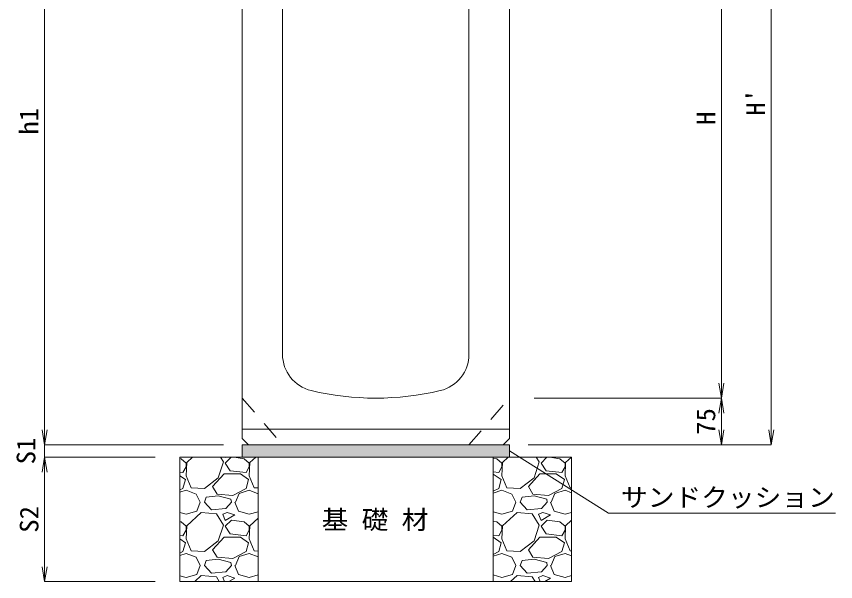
# Model space of a CAD drawing. Units: millimetres at full size; details may follow other scales. Extents: x 164402 to 209100, y 872507 to 885397.
# Drawn here: x 185316 to 186634, y 875187 to 876096 of the extents above; entities that cross this region are included whole.
import ezdxf
from ezdxf.enums import TextEntityAlignment as Align

# ---------------------------------------------------------------- set-up
doc = ezdxf.new("R2010")
doc.units = ezdxf.units.MM
doc.header["$LTSCALE"] = 40
doc.linetypes.add('USER1', pattern=[1.35, 0.75, -0.6])
for name, color, linetype, lineweight in [('0_2', 7, 'Continuous', 13), ('ハッチング', 7, 'Continuous', 5), ('寸法線', 7, 'Continuous', 13), ('本体', 2, 'Continuous', 13), ('補助線', 8, 'Continuous', 13), ('ﾊｯﾁﾝｸﾞ', 7, 'Continuous', 5)]:
    doc.layers.add(name, color=color, linetype=linetype, lineweight=lineweight)
doc.layers.add('文字', color=7, linetype='Continuous')
doc.styles.add('ＭＳ 明朝', font='')
doc.styles.get('ＭＳ 明朝').set_extended_font_data('MS Mincho')

# ---------------------------------------------------------------- blocks, each defined once
blk = doc.blocks.new('open_arrow')
at = {"color": 0, "linetype": 'Continuous', "lineweight": -2}
blk.add_lwpolyline([(7.5, 1.25), (0, 0), (7.5, -1.25)], dxfattribs=at)

msp = doc.modelspace()

# ---------------------------------------------------------------- hatches: boundary and pattern name
at = {"layer": 'ハッチング'}
msp.add_hatch(color=8, dxfattribs=at).paths.add_polyline_path([(185679.36, 875407.29), (185679.36, 875387.29), (186109.36, 875387.29), (186109.36, 875407.29)])

# ---------------------------------------------------------------- linework, layer by layer
at = {"layer": '0_2', "lineweight": 20}
for p, q in [((186099.36, 875407.29), (185689.36, 875407.29)), ((185579.36, 875387.29), (186209.36, 875387.29)), ((185579.36, 875387.29), (185579.36, 875187.29)), ((186209.36, 875187.29), (186209.36, 875387.29)), ((185579.36, 875187.29), (186209.36, 875187.29))]:
    msp.add_line(p, q, dxfattribs=at)
at = {"layer": '0_2'}
msp.add_lwpolyline([(185679.36, 875387.29), (186109.36, 875387.29), (186109.36, 875407.29), (185679.36, 875407.29)], close=True, dxfattribs=at)
at = {"layer": '寸法線'}
for p, q in [((186530.57, 875407.29), (186530.57, 876508.48)), ((185361.67, 876447.29), (185361.67, 875407.29)), ((186450.57, 875482.29), (186450.57, 876382.29)), ((186149.36, 875482.29), (186450.57, 875482.29)), ((186149.36, 875482.29), (186450.57, 875482.29)), ((186450.57, 875407.29), (186450.57, 875482.29)), ((185361.67, 875455.29), (185361.67, 875339.29)), ((185649.36, 875407.29), (185361.67, 875407.29)), ((185649.36, 875407.29), (185361.67, 875407.29)), ((186139.36, 875407.29), (186450.57, 875407.29)), ((186139.36, 875407.29), (186530.57, 875407.29)), ((185539.36, 875387.29), (185361.67, 875387.29)), ((185361.67, 875387.29), (185361.67, 875187.29)), ((185539.36, 875387.29), (185361.67, 875387.29)), ((185539.36, 875187.29), (185361.67, 875187.29))]:
    msp.add_line(p, q, dxfattribs=at)
msp.add_lwpolyline([(186109.36, 875397.29), (186268.95, 875297.58), (186634.21, 875297.58)], dxfattribs=at)
at = {"layer": '本体', "lineweight": 20}
for p, q in [((185679.36, 876471.29), (185679.36, 875417.29)), ((186109.36, 876458.48), (186109.36, 875417.29))]:
    msp.add_line(p, q, dxfattribs=at)
at = {"layer": '本体'}
for p, q in [((185744.36, 876322.29), (185744.36, 875552.81)), ((186044.36, 875552.81), (186044.36, 876322.29)), ((185679.36, 875417.29), (185689.36, 875407.29)), ((186099.36, 875407.29), (186109.36, 875417.29)), ((185689.36, 875407.29), (186099.36, 875407.29))]:
    msp.add_line(p, q, dxfattribs=at)
at = {"layer": '本体', "linetype": 'USER1', "lineweight": 9}
for p, q in [((185679.36, 875482.29), (185744.36, 875407.29)), ((186044.36, 875407.29), (186109.36, 875482.29))]:
    msp.add_line(p, q, dxfattribs=at)
at = {"layer": '本体', "lineweight": 9}
msp.add_line((185679.36, 875432.29), (186109.36, 875432.29), dxfattribs=at)
at = {"layer": '本体'}
for centre, radius, start, end in [((185804.36, 875552.81), 60, 180, 256.65764), ((185984.36, 875552.81), 60, 283.34236, 0), ((185894.36, 875932.29), 450, 256.65764, 283.34236)]:
    msp.add_arc(centre, radius, start, end, dxfattribs=at)
at = {"layer": '補助線', "lineweight": 20}
for p, q in [((185705.36, 875387.29), (185705.36, 875187.29)), ((186083.36, 875187.29), (186083.36, 875387.29))]:
    msp.add_line(p, q, dxfattribs=at)
at = {"layer": 'ﾊｯﾁﾝｸﾞ'}
for p, q in [((185581.11, 875384.87), (185579.36, 875385.13)), ((185589.24, 875377.76), (185581.11, 875384.87)), ((185590.25, 875378.77), (185589.24, 875357.44)), ((185589.24, 875371.66), (185589.24, 875377.76)), ((185599.58, 875387.29), (185590.25, 875378.77)), ((185641.05, 875354.39), (185649.18, 875379.79)), ((185649.18, 875379.79), (185644.6, 875387.29)), ((185652.08, 875387.29), (185652.23, 875386.9)), ((185661.76, 875387.29), (185652.23, 875377.76)), ((185652.23, 875386.9), (185652.87, 875387.29)), ((185652.23, 875377.76), (185660.36, 875365.57)), ((185682.71, 875384.87), (185666.61, 875387.29)), ((185690.84, 875377.76), (185682.71, 875384.87)), ((185691.85, 875378.77), (185690.84, 875357.44)), ((185690.84, 875371.66), (185690.84, 875377.76)), ((185701.18, 875387.29), (185691.85, 875378.77)), ((186089.11, 875384.87), (186083.36, 875385.73)), ((186097.24, 875377.76), (186089.11, 875384.87)), ((186098.25, 875378.77), (186097.24, 875357.44)), ((186097.24, 875371.66), (186097.24, 875377.76)), ((186107.58, 875387.29), (186098.25, 875378.77)), ((186149.05, 875354.39), (186157.18, 875379.79)), ((186157.18, 875379.79), (186152.6, 875387.29)), ((186160.08, 875387.29), (186160.23, 875386.9)), ((186169.76, 875387.29), (186160.23, 875377.76)), ((186160.23, 875386.9), (186160.87, 875387.29)), ((186160.23, 875377.76), (186168.36, 875365.57)), ((186190.71, 875384.87), (186174.6, 875387.29)), ((186198.84, 875377.76), (186190.71, 875384.87)), ((186199.85, 875378.77), (186198.84, 875357.44)), ((186198.84, 875371.66), (186198.84, 875377.76)), ((186209.18, 875387.29), (186199.85, 875378.77)), ((185584.16, 875362.52), (185589.24, 875371.66)), ((185660.36, 875365.57), (185685.76, 875362.52)), ((185685.76, 875362.52), (185690.84, 875371.66)), ((186083.36, 875363.57), (186092.16, 875362.52)), ((186092.16, 875362.52), (186097.24, 875371.66)), ((186168.36, 875365.57), (186193.76, 875362.52)), ((186193.76, 875362.52), (186198.84, 875371.66)), ((185579.36, 875363.09), (185584.16, 875362.52)), ((185579.36, 875357.48), (185588.22, 875351.34)), ((185588.22, 875351.34), (185584.16, 875337.12)), ((185589.24, 875357.44), (185597.37, 875338.13)), ((185618.7, 875337.12), (185641.05, 875354.39)), ((185631.91, 875340.17), (185650.2, 875360.49)), ((185650.2, 875360.49), (185676.61, 875360.49)), ((185676.61, 875360.49), (185689.82, 875351.34)), ((185689.82, 875351.34), (185685.76, 875337.12)), ((185690.84, 875357.44), (185698.97, 875338.13)), ((186083.36, 875360.25), (186096.22, 875351.34)), ((186096.22, 875351.34), (186092.16, 875337.12)), ((186097.24, 875357.44), (186105.37, 875338.13)), ((186126.7, 875337.12), (186149.05, 875354.39)), ((186139.91, 875340.17), (186158.2, 875360.49)), ((186158.2, 875360.49), (186184.61, 875360.49)), ((186184.61, 875360.49), (186197.82, 875351.34)), ((186197.82, 875351.34), (186193.76, 875337.12)), ((186198.84, 875357.44), (186206.97, 875338.13)), ((185584.16, 875337.12), (185579.36, 875334.6)), ((185597.37, 875338.13), (185618.7, 875337.12)), ((185639.02, 875327.97), (185631.91, 875340.17)), ((185685.76, 875337.12), (185664.42, 875325.94)), ((185698.97, 875338.13), (185705.36, 875337.83)), ((186092.16, 875337.12), (186083.36, 875332.51)), ((186105.37, 875338.13), (186126.7, 875337.12)), ((186147.02, 875327.97), (186139.91, 875340.17)), ((186193.76, 875337.12), (186172.42, 875325.94)), ((186206.97, 875338.13), (186209.36, 875338.02)), ((185579.36, 875330.98), (185589.24, 875334.07)), ((185589.24, 875334.07), (185605.49, 875327.97)), ((185605.49, 875327.97), (185611.59, 875314.77)), ((185641.05, 875324.93), (185621.75, 875322.89)), ((185664.42, 875325.94), (185639.02, 875327.97)), ((185661.37, 875319.85), (185641.05, 875324.93)), ((185668.49, 875314.77), (185674.58, 875328.99)), ((185674.58, 875328.99), (185690.84, 875334.07)), ((185690.84, 875334.07), (185705.36, 875328.62)), ((186083.36, 875329.73), (186097.24, 875334.07)), ((186097.24, 875334.07), (186113.49, 875327.97)), ((186113.49, 875327.97), (186119.59, 875314.77)), ((186149.05, 875324.93), (186129.75, 875322.89)), ((186172.42, 875325.94), (186147.02, 875327.97)), ((186169.37, 875319.85), (186149.05, 875324.93)), ((186176.49, 875314.77), (186182.58, 875328.99)), ((186182.58, 875328.99), (186198.84, 875334.07)), ((186198.84, 875334.07), (186209.36, 875330.12)), ((185606.51, 875300.54), (185611.59, 875314.77)), ((185618.7, 875314.77), (185621.75, 875322.89)), ((185629.88, 875302.57), (185618.7, 875314.77)), ((185662.39, 875314.77), (185653.25, 875304.61)), ((185662.39, 875314.77), (185661.37, 875319.85)), ((185667.47, 875314.77), (185673.57, 875300.54)), ((186114.51, 875300.54), (186119.59, 875314.77)), ((186126.7, 875314.77), (186129.75, 875322.89)), ((186137.88, 875302.57), (186126.7, 875314.77)), ((186170.39, 875314.77), (186161.25, 875304.61)), ((186170.39, 875314.77), (186169.37, 875319.85)), ((186175.47, 875314.77), (186181.57, 875300.54)), ((185579.36, 875298.37), (185589.24, 875295.46)), ((185589.24, 875295.46), (185606.51, 875300.54)), ((185613.62, 875298.51), (185590.25, 875277.17)), ((185638.01, 875296.48), (185613.62, 875298.51)), ((185653.25, 875304.61), (185629.88, 875302.57)), ((185655.28, 875298.51), (185648.17, 875295.46)), ((185667.47, 875294.45), (185655.28, 875298.51)), ((185673.57, 875300.54), (185690.84, 875295.46)), ((185690.84, 875295.46), (185705.36, 875299.73)), ((186083.36, 875299.54), (186097.24, 875295.46)), ((186097.24, 875295.46), (186114.51, 875300.54)), ((186121.62, 875298.51), (186098.25, 875277.17)), ((186146.01, 875296.48), (186121.62, 875298.51)), ((186161.25, 875304.61), (186137.88, 875302.57)), ((186163.28, 875298.51), (186156.17, 875295.46)), ((186175.47, 875294.45), (186163.28, 875298.51)), ((186181.57, 875300.54), (186198.84, 875295.46)), ((186198.84, 875295.46), (186209.36, 875298.56)), ((185649.18, 875278.19), (185638.01, 875296.48)), ((185648.17, 875295.46), (185652.23, 875285.3)), ((185652.23, 875285.3), (185667.47, 875294.45)), ((185662.39, 875286.32), (185652.23, 875276.16)), ((185682.71, 875283.27), (185662.39, 875286.32)), ((185705.36, 875289.5), (185691.85, 875277.17)), ((186089.11, 875283.27), (186083.36, 875284.13)), ((186157.18, 875278.19), (186146.01, 875296.48)), ((186156.17, 875295.46), (186160.23, 875285.3)), ((186160.23, 875285.3), (186175.47, 875294.45)), ((186170.39, 875286.32), (186160.23, 875276.16)), ((186190.71, 875283.27), (186170.39, 875286.32)), ((186209.36, 875285.85), (186199.85, 875277.17)), ((185581.11, 875283.27), (185579.36, 875283.53)), ((185589.24, 875276.16), (185581.11, 875283.27)), ((185590.25, 875277.17), (185589.24, 875255.84)), ((185589.24, 875270.06), (185589.24, 875276.16)), ((185641.05, 875252.79), (185649.18, 875278.19)), ((185652.23, 875276.16), (185660.36, 875263.97)), ((185690.84, 875276.16), (185682.71, 875283.27)), ((185691.85, 875277.17), (185690.84, 875255.84)), ((185690.84, 875270.06), (185690.84, 875276.16)), ((186097.24, 875276.16), (186089.11, 875283.27)), ((186098.25, 875277.17), (186097.24, 875255.84)), ((186097.24, 875270.06), (186097.24, 875276.16)), ((186149.05, 875252.79), (186157.18, 875278.19)), ((186160.23, 875276.16), (186168.36, 875263.97)), ((186198.84, 875276.16), (186190.71, 875283.27)), ((186199.85, 875277.17), (186198.84, 875255.84)), ((186198.84, 875270.06), (186198.84, 875276.16)), ((185579.36, 875261.49), (185584.16, 875260.92)), ((185584.16, 875260.92), (185589.24, 875270.06)), ((185631.91, 875238.57), (185650.2, 875258.89)), ((185650.2, 875258.89), (185676.61, 875258.89)), ((185660.36, 875263.97), (185685.76, 875260.92)), ((185676.61, 875258.89), (185689.82, 875249.74)), ((185685.76, 875260.92), (185690.84, 875270.06)), ((186083.36, 875261.97), (186092.16, 875260.92)), ((186083.36, 875258.65), (186096.22, 875249.74)), ((186092.16, 875260.92), (186097.24, 875270.06)), ((186139.91, 875238.57), (186158.2, 875258.89)), ((186158.2, 875258.89), (186184.61, 875258.89)), ((186168.36, 875263.97), (186193.76, 875260.92)), ((186184.61, 875258.89), (186197.82, 875249.74)), ((186193.76, 875260.92), (186198.84, 875270.06)), ((185579.36, 875255.88), (185588.22, 875249.74)), ((185588.22, 875249.74), (185584.16, 875235.52)), ((185589.24, 875255.84), (185597.37, 875236.53)), ((185618.7, 875235.52), (185641.05, 875252.79)), ((185689.82, 875249.74), (185685.76, 875235.52)), ((185690.84, 875255.84), (185698.97, 875236.53)), ((186096.22, 875249.74), (186092.16, 875235.52)), ((186097.24, 875255.84), (186105.37, 875236.53)), ((186126.7, 875235.52), (186149.05, 875252.79)), ((186197.82, 875249.74), (186193.76, 875235.52)), ((186198.84, 875255.84), (186206.97, 875236.53)), ((185584.16, 875235.52), (185579.36, 875233)), ((185579.36, 875229.38), (185589.24, 875232.47)), ((185589.24, 875232.47), (185605.49, 875226.37)), ((185597.37, 875236.53), (185618.7, 875235.52)), ((185639.02, 875226.37), (185631.91, 875238.57)), ((185685.76, 875235.52), (185664.42, 875224.34)), ((185674.58, 875227.39), (185690.84, 875232.47)), ((185690.84, 875232.47), (185705.36, 875227.02)), ((185698.97, 875236.53), (185705.36, 875236.23)), ((186092.16, 875235.52), (186083.36, 875230.91)), ((186083.36, 875228.13), (186097.24, 875232.47)), ((186097.24, 875232.47), (186113.49, 875226.37)), ((186105.37, 875236.53), (186126.7, 875235.52)), ((186147.02, 875226.37), (186139.91, 875238.57)), ((186193.76, 875235.52), (186172.42, 875224.34)), ((186182.58, 875227.39), (186198.84, 875232.47)), ((186198.84, 875232.47), (186209.36, 875228.52)), ((186206.97, 875236.53), (186209.36, 875236.42)), ((185605.49, 875226.37), (185611.59, 875213.17)), ((185618.7, 875213.17), (185621.75, 875221.29)), ((185641.05, 875223.33), (185621.75, 875221.29)), ((185664.42, 875224.34), (185639.02, 875226.37)), ((185661.37, 875218.25), (185641.05, 875223.33)), ((185662.39, 875213.17), (185661.37, 875218.25)), ((185668.49, 875213.17), (185674.58, 875227.39)), ((186113.49, 875226.37), (186119.59, 875213.17)), ((186126.7, 875213.17), (186129.75, 875221.29)), ((186149.05, 875223.33), (186129.75, 875221.29)), ((186172.42, 875224.34), (186147.02, 875226.37)), ((186169.37, 875218.25), (186149.05, 875223.33)), ((186170.39, 875213.17), (186169.37, 875218.25)), ((186176.49, 875213.17), (186182.58, 875227.39)), ((185606.51, 875198.94), (185611.59, 875213.17)), ((185629.88, 875200.97), (185618.7, 875213.17)), ((185662.39, 875213.17), (185653.25, 875203.01)), ((185667.47, 875213.17), (185673.57, 875198.94)), ((186114.51, 875198.94), (186119.59, 875213.17)), ((186137.88, 875200.97), (186126.7, 875213.17)), ((186170.39, 875213.17), (186161.25, 875203.01)), ((186175.47, 875213.17), (186181.57, 875198.94)), ((185579.36, 875196.77), (185589.24, 875193.86)), ((185589.24, 875193.86), (185606.51, 875198.94)), ((185613.62, 875196.91), (185603.08, 875187.29)), ((185638.01, 875194.88), (185613.62, 875196.91)), ((185653.25, 875203.01), (185629.88, 875200.97)), ((185642.65, 875187.29), (185638.01, 875194.88)), ((185655.28, 875196.91), (185648.17, 875193.86)), ((185648.17, 875193.86), (185650.8, 875187.29)), ((185667.47, 875192.85), (185655.28, 875196.91)), ((185658.2, 875187.29), (185667.47, 875192.85)), ((185673.57, 875198.94), (185690.84, 875193.86)), ((185690.84, 875193.86), (185705.36, 875198.13)), ((186083.36, 875197.94), (186097.24, 875193.86)), ((186097.24, 875193.86), (186114.51, 875198.94)), ((186121.62, 875196.91), (186111.08, 875187.29)), ((186146.01, 875194.88), (186121.62, 875196.91)), ((186161.25, 875203.01), (186137.88, 875200.97)), ((186150.65, 875187.29), (186146.01, 875194.88)), ((186163.28, 875196.91), (186156.17, 875193.86)), ((186156.17, 875193.86), (186158.8, 875187.29)), ((186175.47, 875192.85), (186163.28, 875196.91)), ((186166.2, 875187.29), (186175.47, 875192.85)), ((186181.57, 875198.94), (186198.84, 875193.86)), ((186198.84, 875193.86), (186209.36, 875196.96)), ((185705.36, 875187.9), (185704.68, 875187.29))]:
    msp.add_line(p, q, dxfattribs=at)

# ---------------------------------------------------------------- block references
at = {"layer": '寸法線'}
for p, xscale, yscale, rotation in [((186450.57, 875482.29), 3.2, 3.2, 90), ((186450.57, 875482.29), 3.2, 3.2, 270), ((185361.67, 875407.29), 3.2, 3.2, 90), ((185361.67, 875407.29), 3.2, 3.2, 90), ((186450.57, 875407.29), 3.2, 3.2, 90), ((186530.57, 875407.29), 3.2, 3.2, 90), ((186109.36, 875397.29), 0.16, 0.16, 328), ((185361.67, 875387.29), 3.2, 3.2, 270), ((185361.67, 875387.29), 3.2, 3.2, 270), ((185361.67, 875187.29), 3.2, 3.2, 90)]:
    msp.add_blockref('open_arrow', p, dxfattribs=dict(at, xscale=xscale, yscale=yscale, rotation=rotation))

# ---------------------------------------------------------------- texts
at = {"layer": '寸法線', "style": 'ＭＳ 明朝', "width": 1.05}
for s, p in [("H'", (186505.57, 875957.88)), ('h1', (185336.33, 875927.29)), ('H', (186425.57, 875932.29)), ('75', (186425.57, 875444.79)), ('S1', (185331.67, 875397.29)), ('S2', (185336.67, 875287.29))]:
    msp.add_text(s, height=30.02, rotation=90, dxfattribs=at).set_placement(p, align=Align.MIDDLE_CENTER)
msp.add_text('サンドクッション', height=30.02, dxfattribs=at).set_placement((186288.95, 875337.69), align=Align.TOP_LEFT)
at = {"layer": '文字', "style": 'ＭＳ 明朝', "width": 1.05}
msp.add_text('基 礎 材', height=30.02, dxfattribs=at).set_placement((185807.25, 875262.82), align=Align.BOTTOM_LEFT)

doc.saveas('drawing.dxf')
